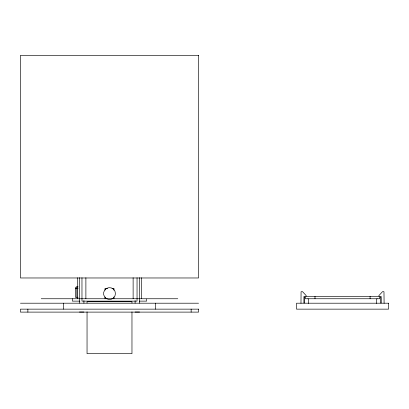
<?xml version="1.0" encoding="UTF-8"?>
<svg xmlns="http://www.w3.org/2000/svg" width="409" height="409" viewBox="0 0 409 409"><rect width="100%" height="100%" fill="white"/><g stroke="black" fill="none" stroke-linecap="round" stroke-linejoin="round"><path stroke-width="0.61" d="M377.124 298.749L376.684 299.117L376.674 303.442M305.927 296.377L306.259 295.676L302.578 291.694L301.075 291.735L300.978 303.274M78.124 297.266L75.374 297.266L75.368 288.36A1.483 1.483 0 0 1 76.851 286.878L78.124 286.878M75.374 288.36L78.124 288.36M107.598 288.36L105.052 288.36L105.052 290.196M112.051 288.36L113.958 288.36L113.958 290.196M41.222 298.749L146.611 298.749L146.611 301.126L139.27 301.126M146.943 298.749L177.792 298.749M79.975 301.126L72.408 301.126L72.398 298.749M20.45 303.202L198.564 303.202M79.474 312.036L83.917 312.036M135.098 312.036L139.541 312.036M379.148 296.377L378.816 295.676L382.497 291.694L383.969 291.699L384.097 303.274M307.951 298.749L308.396 299.158L308.401 303.442M381.127 303.013L381.127 296.377L303.948 296.377L303.948 303.013M380.825 303.013L380.825 297.578C380.493 296.382 378.647 297.737 379.644 298.749L305.431 298.749C306.356 297.778 304.679 296.397 304.25 297.537L304.25 303.013M370.079 296.377L370.079 298.749M314.996 296.377L314.996 298.749M191.141 309.143L191.141 312.108M155.517 303.202L155.517 309.143M141.309 277.757L141.309 298.749M139.546 277.675L139.546 303.13M137.046 277.757L137.046 301.126L81.979 301.126L81.969 277.757M135.093 300.584L135.093 303.13M133.124 277.757L133.124 298.749M131.969 302.987L131.969 301.719L87.045 301.719L87.045 302.987M131.969 311.857L131.969 353.667L87.045 353.667L87.045 311.857M113.958 296.919L113.958 298.749M105.052 296.919L105.052 298.749M85.885 277.757L85.885 298.749M83.922 300.584L83.922 303.13M79.469 277.675L79.469 303.13M77.705 277.757L77.705 298.749M76.851 286.883L76.851 297.266M63.492 303.202L63.492 309.143M27.873 309.143L27.873 312.108M198.564 55.333L20.45 55.333L20.45 277.972L198.564 277.972L198.564 55.333M388.55 303.202L296.525 303.202L296.525 309.143L388.55 309.143L388.55 303.202M198.564 309.143L20.45 309.143L20.45 312.108L198.564 312.108L198.564 309.143M106.539 298.698A5.936 5.936 0 0 0 115.445 293.555A5.936 5.936 0 0 0 106.539 288.417A5.936 5.936 0 0 0 106.539 298.698"/></g></svg>
